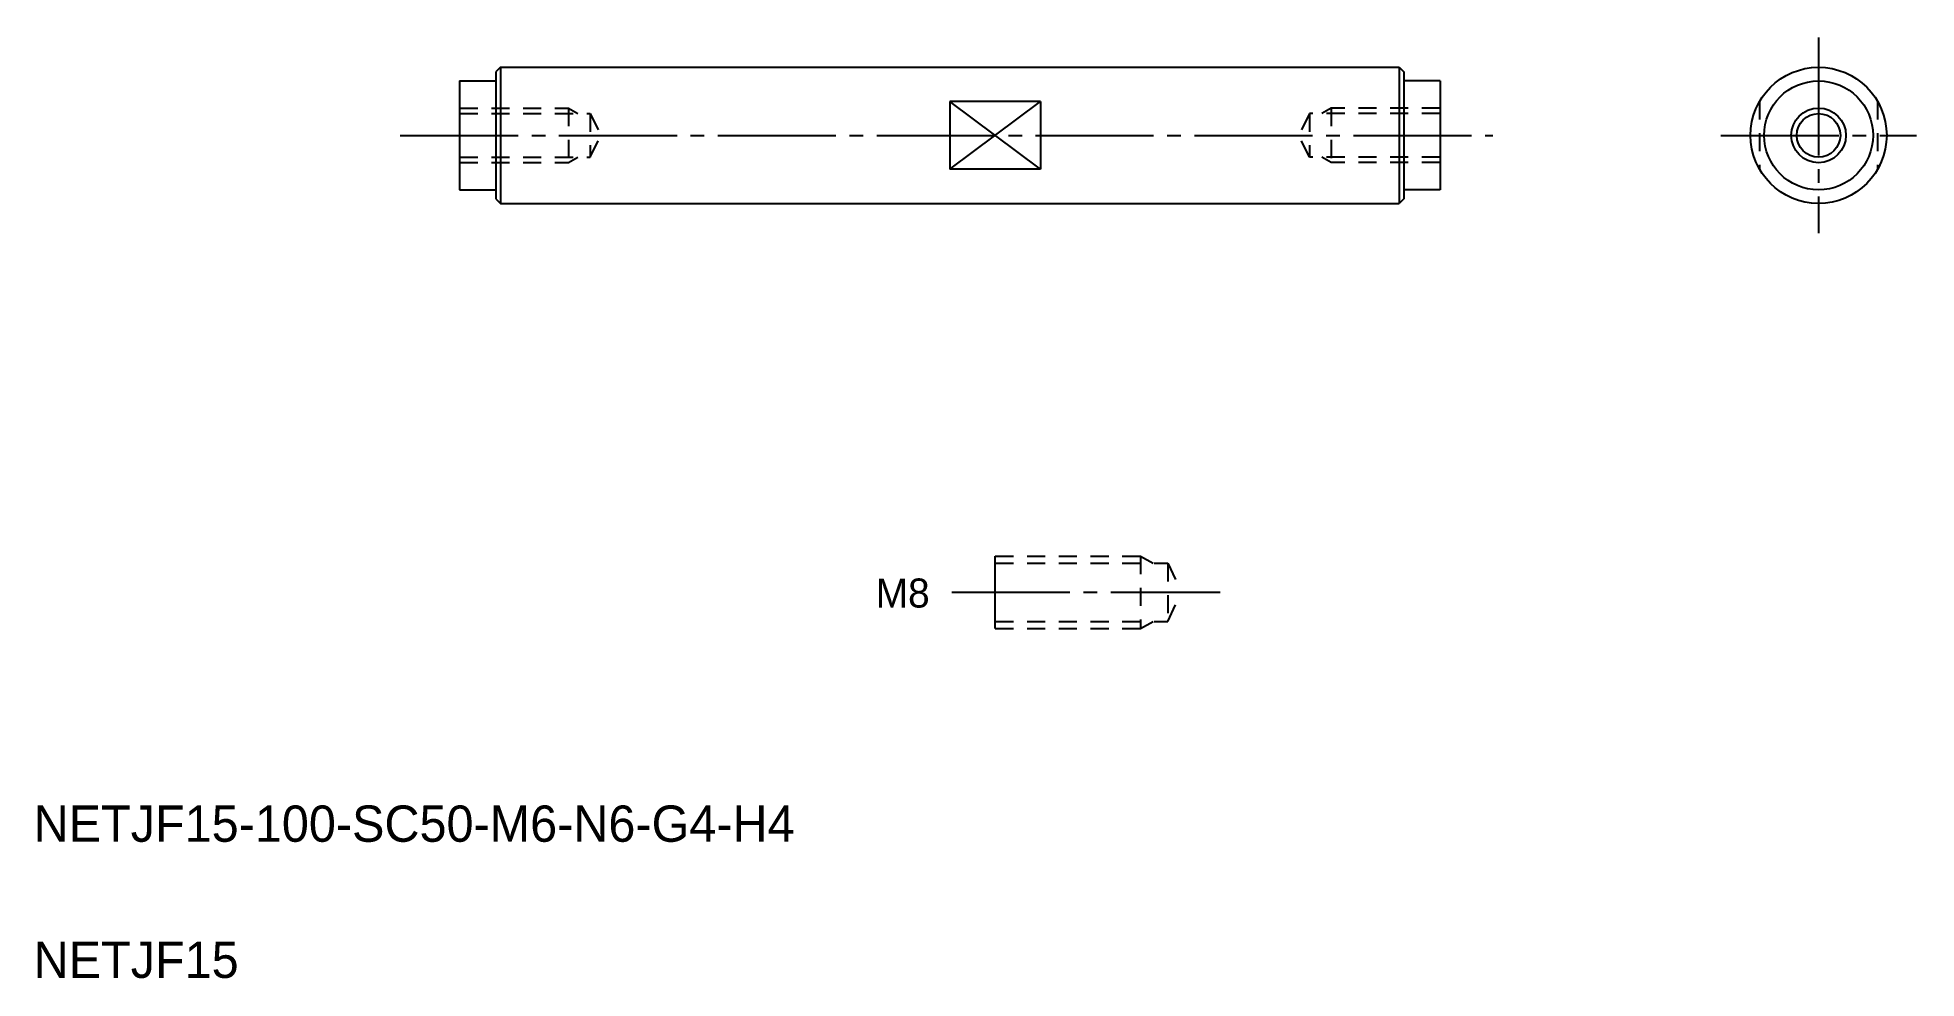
# Model space of a CAD drawing. Extents: x 10 to 217, y 10 to 114.
import ezdxf
from ezdxf.enums import TextEntityAlignment as Align

# ---------------------------------------------------------------- set-up
doc = ezdxf.new("R2010")
doc.units = 0
doc.linetypes.add('CENTER', pattern=[17.5, 13, -1.5, 1.5, -1.5])
doc.linetypes.add('DASHED', pattern=[3.5, 2, -1.5])
doc.layers.get('0').update_dxf_attribs({"linetype": 'CONTINUOUS'})
doc.layers.add('CENTER', color=1, linetype='CENTER')
doc.styles.get("Standard").update_dxf_attribs({"font": 'txt', "height": 3.2})

msp = doc.modelspace()

# ---------------------------------------------------------------- linework, layer by layer
at = {"color": 7, "linetype": 'CONTINUOUS'}
for p, q in [((61.42, 110.34), (60.92, 109.84)), ((60.92, 109.84), (60.92, 95.84)), ((61.42, 110.34), (160.42, 110.34)), ((61.42, 110.34), (61.42, 95.34)), ((160.42, 110.34), (160.92, 109.84)), ((160.42, 110.34), (160.42, 95.34)), ((160.92, 109.84), (160.92, 95.84)), ((56.92, 108.84), (56.92, 96.84)), ((56.92, 108.84), (60.92, 108.84)), ((164.92, 108.84), (160.92, 108.84)), ((164.92, 108.84), (164.92, 96.84)), ((110.92, 106.58), (110.92, 99.1)), ((120.92, 106.58), (110.92, 106.58)), ((120.92, 106.58), (120.92, 99.1)), ((120.92, 99.1), (110.92, 99.1)), ((56.92, 96.84), (60.92, 96.84)), ((60.92, 95.84), (61.42, 95.34)), ((61.42, 95.34), (160.42, 95.34)), ((160.92, 95.84), (160.42, 95.34)), ((164.92, 96.84), (160.92, 96.84)), ((115.92, 48.49), (115.92, 56.49))]:
    msp.add_line(p, q, dxfattribs=at)
at = {"color": 3, "linetype": 'DASHED'}
for p, q in [((56.92, 105.84), (68.92, 105.84)), ((68.92, 105.84), (68.92, 99.84)), ((68.92, 105.84), (69.96, 105.24)), ((152.92, 105.84), (151.89, 105.24)), ((164.92, 105.84), (152.92, 105.84)), ((152.92, 105.84), (152.92, 99.84)), ((200.11, 106.58), (200.11, 99.1)), ((213.11, 106.58), (213.11, 99.1)), ((56.92, 105.24), (71.32, 105.24)), ((71.32, 105.24), (72.47, 102.84)), ((71.32, 105.24), (71.32, 100.44)), ((150.52, 105.24), (149.38, 102.84)), ((164.92, 105.24), (150.52, 105.24)), ((150.52, 105.24), (150.52, 100.44)), ((71.32, 100.44), (72.47, 102.84)), ((150.52, 100.44), (149.38, 102.84)), ((56.92, 100.44), (71.32, 100.44)), ((56.92, 99.84), (68.92, 99.84)), ((68.92, 99.84), (69.96, 100.44)), ((164.92, 100.44), (150.52, 100.44)), ((152.92, 99.84), (151.89, 100.44)), ((164.92, 99.84), (152.92, 99.84)), ((115.92, 56.49), (131.92, 56.49)), ((131.92, 56.49), (133.31, 55.69)), ((131.92, 56.49), (131.92, 48.49)), ((115.92, 55.69), (134.92, 55.69)), ((134.92, 55.69), (134.92, 49.29)), ((134.92, 55.69), (136.45, 52.49)), ((134.92, 49.29), (136.45, 52.49)), ((115.92, 49.29), (134.92, 49.29)), ((115.92, 48.49), (131.92, 48.49)), ((131.92, 48.49), (133.31, 49.29))]:
    msp.add_line(p, q, dxfattribs=at)
at = {"color": 3, "linetype": 'CONTINUOUS'}
for p, q in [((110.92, 99.1), (120.92, 106.58)), ((120.92, 99.1), (110.92, 106.58))]:
    msp.add_line(p, q, dxfattribs=at)
at = {"color": 7, "linetype": 'CONTINUOUS'}
for radius in [7.5, 6]:
    msp.add_circle((206.61, 102.84), radius, dxfattribs=at)
at = {"color": 3, "linetype": 'CONTINUOUS'}
msp.add_circle((206.61, 102.84), 3.01, dxfattribs=at)
msp.add_circle((206.61, 102.84), 2.4)
at = {"layer": 'CENTER', "color": 1, "linetype": 'CENTER'}
for p, q in [((206.61, 113.61), (206.61, 92.07)), ((50.37, 102.84), (170.74, 102.84)), ((195.84, 102.84), (217.39, 102.84)), ((111.15, 52.49), (140.71, 52.49))]:
    msp.add_line(p, q, dxfattribs=at)

# ---------------------------------------------------------------- texts
at = {"color": 7, "linetype": 'CONTINUOUS'}
msp.add_text('M8', height=3.2, dxfattribs=at).set_placement((108.7, 52.41), align=Align.MIDDLE_RIGHT)
for s, p in [('NETJF15-100-SC50-M6-N6-G4-H4', (10, 25)), ('NETJF15', (10, 10))]:
    msp.add_text(s, height=4, dxfattribs=at).set_placement(p)

doc.saveas('drawing.dxf')
